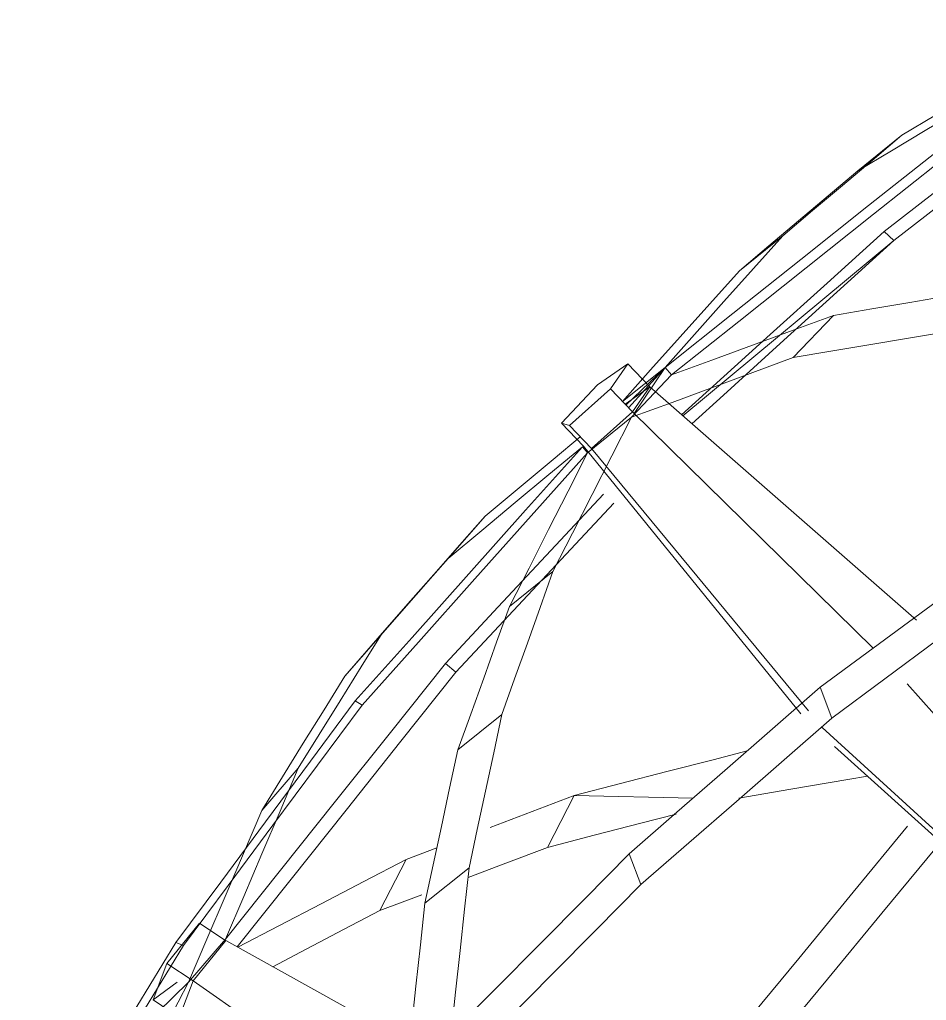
# Model space of a CAD drawing. Header units: inches. Extents: x -1427 to 2274, y -2183 to 260.
# Drawn here: x 171.502 to 173.725, y -1789.87 to -1787.464 of the extents above; entities that cross this region are included whole.
import ezdxf

# ---------------------------------------------------------------- set-up
doc = ezdxf.new("R2010")
doc.units = ezdxf.units.IN
doc.header["$MEASUREMENT"] = 0
doc.layers.add('E-LITE-EQPM', color=33, linetype='Continuous', lineweight=9)
doc.layers.add('G-IMPT', color=8, linetype='Continuous', lineweight=9)

# ---------------------------------------------------------------- blocks, each defined once
blk = doc.blocks.new('Raimond Sphere Small - Moooi_Raimond_43-V3-Reflected Ceiling Plan')
at = {"layer": 'G-IMPT'}
for p, q in [((-5.2459, 6.5872), (-5.1376, 6.6747)), ((-5.5362, 6.3422), (-5.4294, 6.4285)), ((-5.1575, 6.4168), (-5.1814, 6.4388)), ((-5.1575, 6.4168), (-5.6749, 5.9871)), ((-5.4042, 6.1297), (-5.3053, 6.233)), ((-5.8095, 6.1143), (-5.8838, 6.0626)), ((-5.8095, 6.1143), (-5.8521, 6.0527)), ((-5.7557, 6.0577), (-5.8095, 6.1143)), ((-5.8223, 6.0215), (-5.7183, 6.1055)), ((-5.8145, 6.0132), (-5.7183, 6.1055)), ((-5.8081, 6.0065), (-5.7183, 6.1055)), ((-5.8002, 5.9832), (-5.7027, 6.0871)), ((-5.7183, 6.1055), (-5.7942, 5.9922)), ((-5.7183, 6.1055), (-5.7027, 6.0871)), ((-5.8838, 6.0626), (-5.9723, 5.969)), ((-5.8521, 6.0527), (-5.9527, 5.9629)), ((-5.7983, 5.9962), (-5.8521, 6.0527)), ((-5.8165, 6.0153), (-5.7557, 6.0577)), ((-5.7557, 6.0577), (-5.7983, 5.9962)), ((-5.1018, 5.4856), (-5.7557, 6.0577)), ((-5.7983, 5.9962), (-5.8989, 5.9064)), ((-5.7983, 5.9962), (-5.2082, 5.417)), ((-5.9723, 5.969), (-5.9185, 5.9124)), ((-5.9527, 5.9629), (-5.9723, 5.969)), ((-5.9085, 5.896), (-5.8002, 5.9832)), ((-5.9527, 5.9629), (-5.8989, 5.9064)), ((-5.9085, 5.896), (-5.921, 5.9109)), ((-5.9185, 5.9124), (-5.3856, 5.2562)), ((-5.8989, 5.9064), (-5.3669, 5.2629)), ((-6.5034, 5.3484), (-6.1592, 5.741)), ((-6.2502, 5.6371), (-6.1592, 5.741)), ((-6.0994, 5.5192), (-5.9934, 5.6046)), ((-6.5034, 5.3484), (-6.4119, 5.4537)), ((-6.2311, 5.358), (-6.2565, 5.3796)), ((-5.3381, 5.3209), (-5.3093, 5.2455)), ((-4.5874, 4.7233), (-5.1249, 5.3295)), ((-6.4778, 5.2874), (-6.4613, 5.2774)), ((-6.2265, 5.1672), (-6.1183, 5.2544)), ((-4.688, 4.6335), (-5.3335, 5.2225)), ((-4.7076, 4.6396), (-5.3032, 5.1758)), ((-6.6174, 5.1222), (-6.7071, 5.0186)), ((-6.0062, 4.9284), (-5.9411, 5.0557)), ((-5.6494, 5.049), (-5.9411, 5.0557)), ((-6.2779, 4.9272), (-6.3529, 4.8986)), ((-5.8061, 4.9122), (-5.7773, 4.837)), ((-6.4173, 4.7734), (-6.3529, 4.8986)), ((-6.3069, 4.7914), (-6.1989, 4.8785)), ((-6.4173, 4.7734), (-6.3146, 4.8122)), ((-6.9394, 4.6435), (-6.8593, 4.7423)), ((-6.8593, 4.7423), (-6.7972, 4.7009)), ((-6.9174, 4.6953), (-6.8991, 4.6876)), ((-6.7958, 4.703), (-6.8869, 4.5978)), ((-6.8753, 4.6008), (-6.7952, 4.6996)), ((-6.7952, 4.6996), (-6.3573, 4.4566)), ((-6.9734, 4.554), (-6.9394, 4.6435)), ((-6.8753, 4.6008), (-6.9394, 4.6435)), ((-6.9734, 4.554), (-6.9144, 4.5974)), ((-6.9523, 4.4706), (-6.8869, 4.5978)), ((-6.8753, 4.6008), (-6.9093, 4.5113)), ((-6.4629, 4.3142), (-6.8753, 4.6008)), ((-6.9142, 4.5146), (-6.9734, 4.554))]:
    blk.add_line(p, q, dxfattribs=at)
at = {"layer": 'G-IMPT', "flags": 128}
for points in [[(-4.5096, 6.9585), (-4.6775, 6.8286), (-4.8455, 6.6987), (-5.0134, 6.5687), (-5.1814, 6.4388)], [(-5.1575, 6.4168), (-4.9906, 6.5457), (-4.8238, 6.6746), (-4.6569, 6.8036), (-4.4901, 6.9325)], [(-4.8092, 6.8714), (-4.8913, 6.8222), (-4.9734, 6.773), (-5.0555, 6.7239), (-5.1376, 6.6747)], [(-5.2459, 6.5872), (-5.1634, 6.6367), (-5.0809, 6.6862), (-4.9984, 6.7356), (-4.916, 6.7851)], [(-5.1376, 6.6747), (-5.2106, 6.6131), (-5.2835, 6.5516), (-5.3565, 6.49), (-5.4294, 6.4285)], [(-5.7183, 6.1055), (-5.5519, 6.2378), (-5.3855, 6.37), (-5.2192, 6.5022), (-5.0528, 6.6344)], [(-5.042, 6.6125), (-5.2072, 6.4811), (-5.3723, 6.3498), (-5.5375, 6.2184), (-5.7027, 6.0871)], [(-5.5362, 6.3422), (-5.4636, 6.4035), (-5.391, 6.4647), (-5.3184, 6.526), (-5.2459, 6.5872)], [(-5.4294, 6.4285), (-5.5017, 6.3477), (-5.5739, 6.267), (-5.6461, 6.1863), (-5.7183, 6.1055)], [(-5.1814, 6.4388), (-5.3211, 6.3123), (-5.4608, 6.1859), (-5.6005, 6.0594), (-5.6777, 5.9895)], [(-5.6525, 5.9674), (-5.5754, 6.0374), (-5.4361, 6.1639), (-5.2968, 6.2903), (-5.1575, 6.4168)], [(-5.8229, 6.0221), (-5.7539, 6.0992), (-5.6814, 6.1802), (-5.6088, 6.2612), (-5.5362, 6.3422)], [(-5.3053, 6.233), (-5.2117, 6.249), (-5.1182, 6.265), (-5.0246, 6.281), (-4.9311, 6.297)], [(-5.7027, 6.0871), (-5.6033, 6.1235), (-5.504, 6.16), (-5.4046, 6.1965), (-5.3053, 6.233)], [(-5.0333, 6.1918), (-5.1261, 6.1763), (-5.2188, 6.1608), (-5.3115, 6.1452), (-5.4042, 6.1297)], [(-5.4042, 6.1297), (-5.5032, 6.0931), (-5.6022, 6.0564), (-5.7012, 6.0198), (-5.8002, 5.9832)], [(-5.8002, 5.9832), (-5.8485, 5.8885), (-5.8968, 5.7939), (-5.9451, 5.6992), (-5.9934, 5.6046)], [(-6.1592, 5.741), (-6.076, 5.8103), (-5.9928, 5.8796), (-5.9262, 5.9351)], [(-6.4778, 5.2874), (-6.3386, 5.4433), (-6.1994, 5.5992), (-6.0602, 5.755), (-5.921, 5.9109)], [(-5.9085, 5.896), (-6.0467, 5.7413), (-6.1849, 5.5867), (-6.3231, 5.432), (-6.4613, 5.2774)], [(-5.921, 5.9109), (-6.0033, 5.8425), (-6.0856, 5.774), (-6.1679, 5.7055), (-6.2502, 5.6371)], [(-6.0994, 5.5192), (-6.0517, 5.6134), (-6.0039, 5.7076), (-5.9562, 5.8018), (-5.9085, 5.896)], [(-5.8692, 5.7946), (-5.9983, 5.6563), (-6.1274, 5.5179), (-6.2565, 5.3796)], [(-6.2311, 5.358), (-6.102, 5.4963), (-5.9729, 5.6345), (-5.8438, 5.7727)], [(-6.4119, 5.4537), (-6.3488, 5.5255), (-6.2856, 5.5973), (-6.2224, 5.6692), (-6.1592, 5.741)], [(-5.3381, 5.3209), (-5.2082, 5.4168), (-5.0783, 5.5126), (-4.9485, 5.6085), (-4.8186, 5.7044)], [(-6.2502, 5.6371), (-6.3135, 5.5649), (-6.3768, 5.4927), (-6.4401, 5.4205), (-6.5034, 5.3484)], [(-4.7904, 5.6306), (-4.9201, 5.5343), (-5.0499, 5.438), (-5.1796, 5.3418), (-5.3093, 5.2455)], [(-5.9934, 5.6046), (-6.0246, 5.517), (-6.0559, 5.4295), (-6.0871, 5.3419), (-6.1183, 5.2544)], [(-6.2265, 5.1672), (-6.1947, 5.2552), (-6.163, 5.3432), (-6.1312, 5.4312), (-6.0994, 5.5192)], [(-6.6174, 5.1222), (-6.566, 5.2051), (-6.5147, 5.2879), (-6.4633, 5.3708), (-6.4119, 5.4537)], [(-6.2565, 5.3796), (-6.3913, 5.2104), (-6.5261, 5.0413), (-6.661, 4.8722), (-6.7958, 4.703)], [(-6.7675, 4.6842), (-6.6352, 4.8504), (-6.5005, 5.0196), (-6.3658, 5.1888), (-6.2311, 5.358)], [(-6.5034, 5.3484), (-6.5543, 5.2659), (-6.6052, 5.1835), (-6.6562, 5.101), (-6.7071, 5.0186)], [(-5.8061, 4.9122), (-5.6891, 5.0144), (-5.5721, 5.1166), (-5.4551, 5.2187), (-5.3381, 5.3209)], [(-6.9174, 4.6953), (-6.8075, 4.8433), (-6.6976, 4.9913), (-6.5877, 5.1394), (-6.4778, 5.2874)], [(-6.4613, 5.2774), (-6.5708, 5.1299), (-6.6802, 4.9825), (-6.7896, 4.835), (-6.8991, 4.6876)], [(-6.1183, 5.2544), (-6.1384, 5.1604), (-6.1586, 5.0664), (-6.1787, 4.9725), (-6.1989, 4.8785)], [(-5.3093, 5.2455), (-5.4263, 5.1434), (-5.5433, 5.0412), (-5.6603, 4.9391), (-5.7773, 4.837)], [(-6.3069, 4.7914), (-6.2868, 4.8854), (-6.2667, 4.9793), (-6.2466, 5.0732), (-6.2265, 5.1672)], [(-5.517, 5.1647), (-5.6003, 5.1433), (-5.7139, 5.1141), (-5.8275, 5.0849), (-5.9411, 5.0557)], [(-6.7958, 4.703), (-6.7512, 4.8078), (-6.7066, 4.9126), (-6.662, 5.0174), (-6.6174, 5.1222)], [(-5.5378, 5.0489), (-5.41, 5.0707), (-5.27, 5.0947), (-5.2223, 5.1029)], [(-5.9411, 5.0557), (-6.044, 5.0164), (-6.147, 4.9771)], [(-6.7071, 5.0186), (-6.752, 4.9134), (-6.797, 4.8082), (-6.8419, 4.703), (-6.8869, 4.5978)], [(-6.0062, 4.9284), (-5.8921, 4.958), (-5.7781, 4.9876), (-5.6912, 5.0101)], [(-5.1236, 4.9805), (-5.2571, 4.8183), (-5.3906, 4.6561), (-5.524, 4.4939)], [(-6.2426, 4.4716), (-6.1335, 4.5818), (-6.0244, 4.6919), (-5.9152, 4.8021), (-5.8061, 4.9122)], [(-6.2014, 4.8548), (-6.109, 4.8897), (-6.0062, 4.9284)], [(-5.4539, 4.4428), (-5.3202, 4.6048), (-5.1865, 4.7669), (-5.0528, 4.9289)], [(-6.3529, 4.8986), (-6.4571, 4.8443), (-6.5614, 4.7899), (-6.6656, 4.7356), (-6.7659, 4.6833)], [(-6.1989, 4.8785), (-6.2098, 4.7768), (-6.2207, 4.6751), (-6.2317, 4.5734), (-6.2426, 4.4716)], [(-5.7773, 4.837), (-5.8864, 4.7268), (-5.9956, 4.6166), (-6.1047, 4.5064), (-6.2138, 4.3962)], [(-6.34, 4.4861), (-6.329, 4.5878), (-6.3179, 4.6896), (-6.3069, 4.7914)], [(-6.68, 4.6356), (-6.6263, 4.6638), (-6.5218, 4.7186), (-6.4173, 4.7734)], [(-7.3006, 4.0657), (-7.2048, 4.2231), (-7.109, 4.3805), (-7.0132, 4.5379), (-6.9174, 4.6953)], [(-6.8991, 4.6876), (-6.9945, 4.5308), (-7.09, 4.374), (-7.1855, 4.2173), (-7.2809, 4.0605)], [(-6.8869, 4.5978), (-6.9627, 4.5236), (-7.0385, 4.4495), (-7.1143, 4.3754), (-7.1901, 4.3013)]]:
    blk.add_lwpolyline(points, dxfattribs=at)
blk = doc.blocks.new('Raimond Sphere Small - Raimond Sphere Small-V4-Reflected Ceiling Plan')
blk.add_blockref('Raimond Sphere Small - Moooi_Raimond_43-V3-Reflected Ceiling Plan', (-0.0278, 0.2523))

msp = doc.modelspace()

# ---------------------------------------------------------------- block references
at = {"layer": 'E-LITE-EQPM', "lineweight": 20}
msp.add_blockref('Raimond Sphere Small - Raimond Sphere Small-V4-Reflected Ceiling Plan', (178.83, -1794.6751), dxfattribs=at)

doc.saveas('drawing.dxf')
